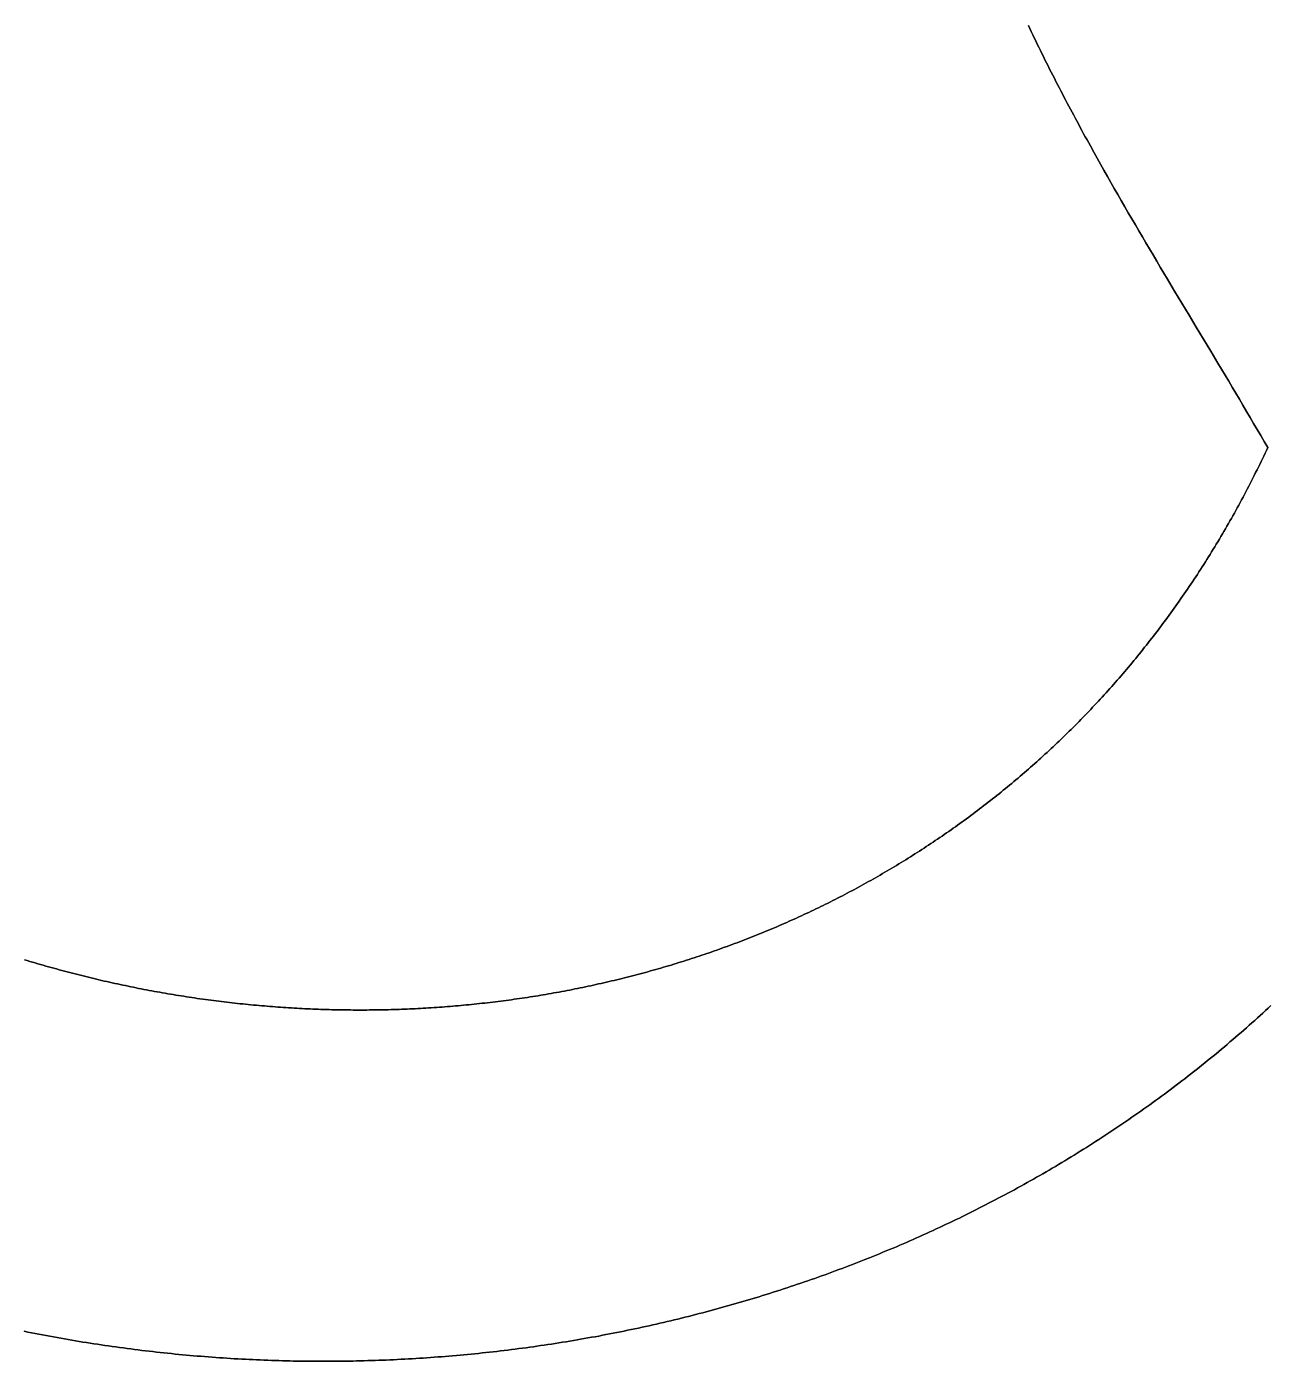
# Model space of a CAD drawing. Header units: millimetres. Extents: x 539514 to 908003, y -69769 to 203909.
# Drawn here: x 734913 to 756701, y 13301 to 36673 of the extents above; entities that cross this region are included whole.
import ezdxf

# ---------------------------------------------------------------- set-up
doc = ezdxf.new("R2010")
doc.units = ezdxf.units.MM
doc.layers.add('CLOSED_AREAS', color=7, linetype='Continuous')

msp = doc.modelspace()

# ---------------------------------------------------------------- linework, layer by layer
at = {"layer": 'CLOSED_AREAS'}
for points in [[(734875.147, 20333.202), (734921.551, 20319.104), (734967.987, 20305.118), (735014.455, 20291.241), (735060.954, 20277.476), (735107.484, 20263.822), (735154.045, 20250.278), (735200.637, 20236.846), (735247.258, 20223.526), (735293.91, 20210.316), (735340.592, 20197.219), (735387.303, 20184.233), (735434.043, 20171.359), (735480.813, 20158.597), (735527.611, 20145.947), (735574.437, 20133.409), (735621.292, 20120.984), (735668.175, 20108.671), (735715.086, 20096.47), (735762.023, 20084.383), (735808.989, 20072.408), (735855.981, 20060.546), (735902.999, 20048.798), (735949.059, 20037.405), (735995.144, 20026.12), (736041.254, 20014.944), (736087.388, 20003.877), (736133.547, 19992.919), (736179.729, 19982.069), (736225.935, 19971.328), (736272.165, 19960.696), (736318.417, 19950.173), (736364.692, 19939.759), (736410.99, 19929.454), (736457.311, 19919.257), (736503.653, 19909.17), (736550.017, 19899.192), (736596.402, 19889.323), (736642.809, 19879.563), (736689.236, 19869.912), (736735.685, 19860.37), (736782.153, 19850.938), (736828.642, 19841.615), (736875.15, 19832.401), (736921.678, 19823.297), (736968.225, 19814.302), (737014.792, 19805.416), (737061.377, 19796.64), (737107.98, 19787.974), (737154.601, 19779.417), (737201.241, 19770.97), (737247.898, 19762.633), (737294.572, 19754.405), (737341.264, 19746.287), (737387.972, 19738.278), (737434.697, 19730.38), (737481.438, 19722.591), (737528.195, 19714.912), (737574.968, 19707.344), (737621.756, 19699.885), (737668.559, 19692.536), (737715.377, 19685.297), (737762.21, 19678.168), (737809.057, 19671.15), (737855.918, 19664.241), (737902.793, 19657.443), (737949.682, 19650.755), (737996.583, 19644.178), (738043.498, 19637.711), (738090.425, 19631.354), (738137.365, 19625.107), (738184.317, 19618.971), (738231.28, 19612.946), (738278.256, 19607.031), (738325.242, 19601.226), (738372.24, 19595.532), (738419.248, 19589.949), (738466.267, 19584.477), (738513.296, 19579.115), (738560.335, 19573.864), (738607.384, 19568.724), (738654.442, 19563.694), (738701.509, 19558.776), (738748.585, 19553.968), (738795.669, 19549.272), (738842.762, 19544.686), (738889.863, 19540.212), (738936.972, 19535.848), (738984.088, 19531.596), (739031.211, 19527.455), (739078.341, 19523.425), (739125.478, 19519.506), (739172.621, 19515.699), (739219.77, 19512.003), (739266.925, 19508.418), (739314.086, 19504.945), (739361.252, 19501.583), (739408.423, 19498.332), (739455.598, 19495.193), (739502.778, 19492.166), (739549.962, 19489.25), (739597.15, 19486.446), (739644.342, 19483.754), (739691.537, 19481.173), (739738.735, 19478.704), (739785.936, 19476.347), (739833.14, 19474.102), (739880.345, 19471.968), (739927.553, 19469.947), (739974.762, 19468.037), (740021.973, 19466.24), (740069.185, 19464.554), (740116.398, 19462.981), (740163.611, 19461.52), (740210.825, 19460.171), (740258.039, 19458.934), (740305.253, 19457.809), (740352.466, 19456.796), (740399.678, 19455.896), (740446.889, 19455.109), (740494.099, 19454.433), (740541.308, 19453.87), (740588.514, 19453.42), (740635.719, 19453.082), (740682.921, 19452.856), (740730.12, 19452.744), (740777.316, 19452.743), (740824.509, 19452.856), (740871.699, 19453.081), (740918.884, 19453.419), (740966.066, 19453.87), (741013.243, 19454.433), (741060.416, 19455.11), (741107.584, 19455.899), (741154.747, 19456.801), (741201.904, 19457.817), (741249.056, 19458.945), (741296.201, 19460.186), (741343.34, 19461.541), (741390.473, 19463.008), (741437.599, 19464.589), (741484.718, 19466.283), (741531.829, 19468.091), (741578.933, 19470.011), (741626.029, 19472.045), (741673.117, 19474.192), (741720.196, 19476.453), (741767.267, 19478.827), (741814.329, 19481.315), (741861.381, 19483.916), (741908.424, 19486.631), (741955.457, 19489.46), (742002.48, 19492.402), (742049.492, 19495.458), (742096.494, 19498.627), (742143.485, 19501.911), (742190.464, 19505.308), (742237.433, 19508.819), (742284.389, 19512.444), (742331.334, 19516.183), (742378.266, 19520.035), (742425.185, 19524.002), (742472.092, 19528.083), (742518.986, 19532.278), (742565.866, 19536.587), (742612.732, 19541.011), (742659.585, 19545.548), (742706.423, 19550.2), (742753.247, 19554.966), (742800.056, 19559.847), (742846.851, 19564.841), (742893.629, 19569.951), (742940.392, 19575.174), (742987.14, 19580.512), (743033.871, 19585.965), (743080.586, 19591.532), (743127.284, 19597.214), (743173.965, 19603.011), (743220.629, 19608.922), (743267.275, 19614.948), (743313.904, 19621.089), (743360.514, 19627.344), (743407.106, 19633.715), (743453.68, 19640.2), (743500.235, 19646.8), (743546.77, 19653.515), (743593.286, 19660.346), (743639.783, 19667.291), (743686.259, 19674.351), (743732.715, 19681.527), (743779.151, 19688.817), (743825.565, 19696.223), (743871.959, 19703.744), (743918.332, 19711.381), (743964.682, 19719.132), (744011.011, 19726.999), (744057.318, 19734.982), (744103.602, 19743.08), (744149.863, 19751.293), (744196.102, 19759.622), (744242.317, 19768.067), (744288.509, 19776.627), (744334.677, 19785.302), (744380.82, 19794.094), (744426.94, 19803.001), (744473.034, 19812.024), (744519.104, 19821.162), (744565.149, 19830.417), (744611.168, 19839.787), (744657.161, 19849.274), (744703.128, 19858.876), (744749.069, 19868.594), (744794.984, 19878.429), (744840.872, 19888.379), (744886.732, 19898.446), (744932.565, 19908.628), (744978.371, 19918.927), (745024.148, 19929.342), (745069.897, 19939.874), (745115.618, 19950.522), (745161.31, 19961.286), (745206.973, 19972.166), (745252.607, 19983.163), (745298.211, 19994.276), (745343.785, 20005.506), (745389.329, 20016.853), (745434.843, 20028.316), (745480.326, 20039.896), (745525.778, 20051.592), (745571.199, 20063.405), (745616.588, 20075.335), (745661.946, 20087.381), (745707.271, 20099.545), (745752.564, 20111.825), (745797.825, 20124.222), (745843.052, 20136.737), (745888.247, 20149.368), (745933.408, 20162.116), (745978.535, 20174.981), (746023.628, 20187.964), (746068.688, 20201.063), (746113.712, 20214.28), (746158.702, 20227.614), (746203.657, 20241.065), (746248.576, 20254.634), (746293.46, 20268.319), (746338.307, 20282.123), (746383.119, 20296.043), (746427.894, 20310.082), (746472.633, 20324.237), (746517.334, 20338.51), (746561.998, 20352.901), (746606.625, 20367.41), (746651.214, 20382.036), (746695.764, 20396.779), (746740.277, 20411.641), (746784.75, 20426.62), (746829.185, 20441.717), (746873.581, 20456.932), (746917.937, 20472.265), (746962.253, 20487.716), (747006.53, 20503.285), (747050.766, 20518.972), (747094.961, 20534.777), (747139.116, 20550.7), (747183.229, 20566.741), (747227.301, 20582.9), (747271.332, 20599.178), (747315.32, 20615.573), (747359.267, 20632.088), (747403.17, 20648.72), (747447.032, 20665.471), (747490.85, 20682.34), (747534.624, 20699.328), (747578.355, 20716.434), (747622.043, 20733.659), (747665.686, 20751.002), (747709.284, 20768.464), (747752.839, 20786.044), (747796.348, 20803.744), (747839.811, 20821.562), (747883.23, 20839.498), (747926.602, 20857.554), (747969.929, 20875.728), (748013.209, 20894.022), (748056.443, 20912.434), (748099.629, 20930.965), (748142.769, 20949.615), (748185.861, 20968.385), (748228.905, 20987.273), (748271.902, 21006.281), (748314.85, 21025.407), (748357.749, 21044.653), (748400.6, 21064.018), (748443.402, 21083.503), (748486.154, 21103.107), (748528.857, 21122.83), (748571.51, 21142.672), (748614.113, 21162.634), (748656.665, 21182.716), (748699.167, 21202.917), (748741.617, 21223.237), (748784.016, 21243.677), (748826.364, 21264.237), (748868.66, 21284.917), (748910.904, 21305.716), (748953.095, 21326.635), (748995.234, 21347.674), (749037.32, 21368.832), (749079.353, 21390.111), (749121.332, 21411.509), (749163.257, 21433.028), (749205.129, 21454.666), (749246.946, 21476.425), (749288.709, 21498.303), (749330.416, 21520.302), (749372.069, 21542.421), (749413.666, 21564.66), (749455.208, 21587.019), (749496.693, 21609.499), (749538.123, 21632.098), (749579.496, 21654.819), (749620.812, 21677.659), (749662.071, 21700.62), (749703.273, 21723.702), (749744.417, 21746.904), (749785.504, 21770.227), (749826.532, 21793.67), (749867.502, 21817.234), (749908.413, 21840.918), (749949.265, 21864.723), (749990.058, 21888.649), (750030.792, 21912.696), (750071.466, 21936.864), (750112.079, 21961.152), (750152.633, 21985.562), (750193.125, 22010.092), (750233.557, 22034.743), (750273.928, 22059.516), (750314.237, 22084.409), (750354.485, 22109.424), (750394.67, 22134.56), (750434.794, 22159.817), (750474.854, 22185.195), (750514.852, 22210.694), (750554.787, 22236.315), (750594.659, 22262.057), (750634.467, 22287.92), (750674.211, 22313.905), (750713.891, 22340.012), (750753.506, 22366.24), (750793.057, 22392.589), (750832.543, 22419.06), (750871.963, 22445.653), (750911.318, 22472.367), (750950.607, 22499.203), (750989.83, 22526.161), (751028.987, 22553.24), (751068.077, 22580.442), (751107.1, 22607.765), (751146.056, 22635.21), (751184.945, 22662.777), (751223.765, 22690.466), (751262.518, 22718.277), (751301.202, 22746.21), (751339.818, 22774.266), (751378.365, 22802.443), (751416.843, 22830.743), (751455.252, 22859.165), (751493.59, 22887.709), (751531.859, 22916.375), (751570.058, 22945.164), (751608.186, 22974.075), (751646.244, 23003.108), (751684.23, 23032.264), (751722.145, 23061.543), (751759.989, 23090.944), (751797.76, 23120.467), (751835.46, 23150.114), (751873.087, 23179.882), (751910.642, 23209.774), (751948.123, 23239.788), (751985.531, 23269.925), (752022.866, 23300.185), (752060.127, 23330.568), (752097.314, 23361.074), (752134.427, 23391.702), (752171.465, 23422.454), (752208.428, 23453.328), (752245.316, 23484.326), (752282.128, 23515.447), (752318.865, 23546.691), (752355.526, 23578.058), (752392.111, 23609.548), (752428.619, 23641.161), (752465.05, 23672.898), (752501.405, 23704.758), (752537.682, 23736.742), (752573.881, 23768.849), (752610.002, 23801.079), (752646.045, 23833.433), (752682.01, 23865.91), (752717.896, 23898.511), (752753.703, 23931.236), (752789.431, 23964.084), (752825.079, 23997.056), (752860.648, 24030.151), (752896.136, 24063.371), (752931.544, 24096.714), (752966.872, 24130.181), (753002.118, 24163.772), (753037.283, 24197.487), (753072.367, 24231.326), (753107.369, 24265.288), (753142.289, 24299.375), (753177.127, 24333.586), (753211.882, 24367.921), (753246.554, 24402.381), (753281.144, 24436.964), (753315.65, 24471.672), (753350.072, 24506.504), (753384.41, 24541.46), (753418.664, 24576.541), (753452.834, 24611.746), (753486.919, 24647.075), (753520.918, 24682.529), (753554.833, 24718.108), (753588.662, 24753.811), (753622.405, 24789.638), (753656.062, 24825.591), (753689.632, 24861.668), (753723.116, 24897.869), (753756.513, 24934.196), (753789.823, 24970.647), (753823.045, 25007.223), (753856.179, 25043.924), (753889.226, 25080.75), (753922.184, 25117.701), (753955.053, 25154.777), (753987.834, 25191.977), (754020.525, 25229.303), (754053.127, 25266.754), (754085.639, 25304.331), (754118.062, 25342.032), (754150.394, 25379.859), (754182.635, 25417.811), (754214.786, 25455.888), (754246.846, 25494.09), (754278.814, 25532.418), (754310.691, 25570.872), (754342.475, 25609.451), (754374.168, 25648.155), (754405.768, 25686.985), (754437.276, 25725.941), (754468.69, 25765.022), (754500.012, 25804.229), (754531.239, 25843.561), (754562.373, 25883.019), (754593.413, 25922.603), (754624.358, 25962.313), (754655.209, 26002.149), (754685.965, 26042.111), (754716.626, 26082.198), (754747.191, 26122.412), (754777.661, 26162.752), (754808.034, 26203.217), (754838.311, 26243.809), (754868.492, 26284.527), (754898.576, 26325.371), (754928.563, 26366.342), (754958.452, 26407.438), (754988.244, 26448.661), (755017.937, 26490.011), (755047.533, 26531.486), (755077.03, 26573.088), (755106.428, 26614.817), (755135.728, 26656.672), (755164.928, 26698.654), (755194.028, 26740.762), (755223.028, 26782.997), (755251.929, 26825.358), (755280.729, 26867.846), (755309.428, 26910.461), (755338.027, 26953.203), (755366.524, 26996.071), (755394.92, 27039.067), (755423.213, 27082.189), (755451.405, 27125.438), (755479.495, 27168.814), (755507.482, 27212.317), (755535.366, 27255.948), (755563.147, 27299.705), (755590.824, 27343.589), (755618.398, 27387.601), (755645.868, 27431.74), (755673.234, 27476.006), (755700.495, 27520.4), (755727.651, 27564.92), (755754.702, 27609.568), (755781.648, 27654.344), (755808.488, 27699.247), (755835.223, 27744.277), (755861.851, 27789.435), (755888.373, 27834.721), (755914.788, 27880.134), (755941.096, 27925.675), (755967.297, 27971.344), (755993.39, 28017.14), (756019.375, 28063.064), (756045.253, 28109.116), (756071.022, 28155.296), (756096.682, 28201.603), (756122.234, 28248.039), (756147.676, 28294.602), (756173.009, 28341.294), (756198.232, 28388.113), (756223.345, 28435.061), (756248.348, 28482.137), (756273.24, 28529.341), (756298.021, 28576.673), (756322.692, 28624.133), (756347.251, 28671.722), (756371.698, 28719.439), (756396.033, 28767.284), (756420.256, 28815.258), (756444.367, 28863.36), (756468.365, 28911.591), (756492.25, 28959.95), (756516.021, 29008.438), (756539.679, 29057.054), (756563.224, 29105.799), (756586.654, 29154.673), (756609.969, 29203.675), (756633.17, 29252.807), (756656.256, 29302.067), (756594.813, 29408.008), (756533.191, 29513.876), (756471.399, 29619.673), (756409.448, 29725.404), (756347.346, 29831.073), (756285.103, 29936.683), (756222.728, 30042.239), (756160.23, 30147.744), (756097.619, 30253.202), (756034.904, 30358.617), (755972.095, 30463.993), (755909.2, 30569.333), (755783.194, 30779.924), (755656.959, 30990.42), (755530.572, 31200.854), (755404.106, 31411.254), (755277.636, 31621.653), (755151.239, 31832.082), (755024.987, 32042.572), (754898.957, 32253.153), (754836.049, 32358.488), (754773.224, 32463.857), (754710.492, 32569.265), (754647.861, 32674.715), (754585.343, 32780.211), (754522.945, 32885.757), (754460.678, 32991.357), (754398.55, 33097.015), (754336.571, 33202.735), (754274.75, 33308.521), (754213.098, 33414.375), (754151.622, 33520.304), (754090.332, 33626.309), (754029.239, 33732.395), (753968.35, 33838.567), (753907.676, 33944.827), (753847.226, 34051.18), (753787.01, 34157.63), (753727.035, 34264.18), (753667.313, 34370.835), (753607.852, 34477.597), (753548.662, 34584.472), (753519.171, 34637.953), (753489.752, 34691.463), (753460.405, 34745.003), (753431.131, 34798.574), (753401.932, 34852.175), (753372.809, 34905.808), (753343.763, 34959.473), (753314.795, 35013.171), (753285.907, 35066.901), (753257.099, 35120.664), (753228.373, 35174.462), (753199.73, 35228.293), (753171.171, 35282.16), (753142.697, 35336.062), (753114.309, 35389.999), (753086.009, 35443.973), (753057.798, 35497.984), (753029.676, 35552.032), (753001.646, 35606.117), (752973.708, 35660.241), (752945.863, 35714.404), (752918.113, 35768.605), (752890.459, 35822.847), (752862.902, 35877.128), (752835.442, 35931.45), (752808.083, 35985.814), (752780.823, 36040.218), (752753.665, 36094.665), (752726.61, 36149.155), (752699.659, 36203.687), (752672.813, 36258.264), (752646.073, 36312.884), (752619.441, 36367.548), (752592.917, 36422.258), (752566.503, 36477.013), (752540.2, 36531.814), (752514.01, 36586.662), (752487.932, 36641.557), (752461.969, 36696.498)], [(752461.969, 36696.498), (752487.932, 36641.557), (752514.01, 36586.662), (752540.2, 36531.814), (752566.503, 36477.013), (752592.917, 36422.258), (752619.441, 36367.548), (752646.073, 36312.884), (752672.813, 36258.264), (752699.659, 36203.687), (752726.61, 36149.155), (752753.665, 36094.665), (752780.823, 36040.218), (752808.083, 35985.814), (752835.442, 35931.45), (752862.902, 35877.128), (752890.459, 35822.847), (752918.113, 35768.605), (752945.863, 35714.404), (752973.708, 35660.241), (753001.646, 35606.117), (753029.676, 35552.032), (753057.798, 35497.984), (753086.009, 35443.973), (753114.309, 35389.999), (753142.697, 35336.062), (753171.171, 35282.16), (753199.73, 35228.293), (753228.373, 35174.462), (753257.099, 35120.664), (753285.907, 35066.901), (753314.795, 35013.171), (753343.763, 34959.473), (753372.809, 34905.808), (753401.932, 34852.175), (753431.131, 34798.574), (753460.405, 34745.003), (753489.752, 34691.463), (753519.171, 34637.953), (753548.662, 34584.472), (753607.852, 34477.597), (753667.313, 34370.835), (753727.035, 34264.18), (753787.01, 34157.63), (753847.226, 34051.18), (753907.676, 33944.827), (753968.35, 33838.567), (754029.239, 33732.395), (754090.332, 33626.309), (754151.622, 33520.304), (754213.098, 33414.375), (754274.75, 33308.521), (754336.571, 33202.735), (754398.55, 33097.015), (754460.678, 32991.357), (754522.945, 32885.757), (754585.343, 32780.211), (754647.861, 32674.715), (754710.492, 32569.265), (754773.224, 32463.857), (754836.049, 32358.488), (754898.957, 32253.153), (755024.987, 32042.572), (755151.239, 31832.082), (755277.636, 31621.653), (755404.106, 31411.254), (755530.572, 31200.854), (755656.959, 30990.42), (755783.194, 30779.924), (755909.2, 30569.333), (755972.095, 30463.993), (756034.904, 30358.617), (756097.619, 30253.202), (756160.23, 30147.744), (756222.728, 30042.239), (756285.103, 29936.683), (756347.346, 29831.073), (756409.448, 29725.404), (756471.399, 29619.673), (756533.191, 29513.876), (756594.813, 29408.008), (756656.256, 29302.067), (756633.17, 29252.807), (756609.969, 29203.675), (756586.654, 29154.673), (756563.224, 29105.799), (756539.679, 29057.054), (756516.021, 29008.438), (756492.25, 28959.95), (756468.365, 28911.591), (756444.367, 28863.36), (756420.256, 28815.258), (756396.033, 28767.284), (756371.698, 28719.439), (756347.251, 28671.722), (756322.692, 28624.133), (756298.021, 28576.673), (756273.24, 28529.341), (756248.348, 28482.137), (756223.345, 28435.061), (756198.232, 28388.113), (756173.009, 28341.294), (756147.676, 28294.602), (756122.234, 28248.039), (756096.682, 28201.603), (756071.022, 28155.296), (756045.253, 28109.116), (756019.375, 28063.064), (755993.39, 28017.14), (755967.297, 27971.344), (755941.096, 27925.675), (755914.788, 27880.134), (755888.373, 27834.721), (755861.851, 27789.435), (755835.223, 27744.277), (755808.488, 27699.247), (755781.648, 27654.344), (755754.702, 27609.568), (755727.651, 27564.92), (755700.495, 27520.4), (755673.234, 27476.006), (755645.868, 27431.74), (755618.398, 27387.601), (755590.824, 27343.589), (755563.147, 27299.705), (755535.366, 27255.948), (755507.482, 27212.317), (755479.495, 27168.814), (755451.405, 27125.438), (755423.213, 27082.189), (755394.92, 27039.067), (755366.524, 26996.071), (755338.027, 26953.203), (755309.428, 26910.461), (755280.729, 26867.846), (755251.929, 26825.358), (755223.028, 26782.997), (755194.028, 26740.762), (755164.928, 26698.654), (755135.728, 26656.672), (755106.428, 26614.817), (755077.03, 26573.088), (755047.533, 26531.486), (755017.937, 26490.011), (754988.244, 26448.661), (754958.452, 26407.438), (754928.563, 26366.342), (754898.576, 26325.371), (754868.492, 26284.527), (754838.311, 26243.809), (754808.034, 26203.217), (754777.661, 26162.752), (754747.191, 26122.412), (754716.626, 26082.198), (754685.965, 26042.111), (754655.209, 26002.149), (754624.358, 25962.313), (754593.413, 25922.603), (754562.373, 25883.019), (754531.239, 25843.561), (754500.012, 25804.229), (754468.69, 25765.022), (754437.276, 25725.941), (754405.768, 25686.985), (754374.168, 25648.155), (754342.475, 25609.451), (754310.691, 25570.872), (754278.814, 25532.418), (754246.846, 25494.09), (754214.786, 25455.888), (754182.635, 25417.811), (754150.394, 25379.859), (754118.062, 25342.032), (754085.639, 25304.331), (754053.127, 25266.754), (754020.525, 25229.303), (753987.834, 25191.977), (753955.053, 25154.777), (753922.184, 25117.701), (753889.226, 25080.75), (753856.179, 25043.924), (753823.045, 25007.223), (753789.823, 24970.647), (753756.513, 24934.196), (753723.116, 24897.869), (753689.632, 24861.668), (753656.062, 24825.591), (753622.405, 24789.638), (753588.662, 24753.811), (753554.833, 24718.108), (753520.918, 24682.529), (753486.919, 24647.075), (753452.834, 24611.746), (753418.664, 24576.541), (753384.41, 24541.46), (753350.072, 24506.504), (753315.65, 24471.672), (753281.144, 24436.964), (753246.554, 24402.381), (753211.882, 24367.921), (753177.127, 24333.586), (753142.289, 24299.375), (753107.369, 24265.288), (753072.367, 24231.326), (753037.283, 24197.487), (753002.118, 24163.772), (752966.872, 24130.181), (752931.544, 24096.714), (752896.136, 24063.371), (752860.648, 24030.151), (752825.079, 23997.056), (752789.431, 23964.084), (752753.703, 23931.236), (752717.896, 23898.511), (752682.01, 23865.91), (752646.045, 23833.433), (752610.002, 23801.079), (752573.881, 23768.849), (752537.682, 23736.742), (752501.405, 23704.758), (752465.05, 23672.898), (752428.619, 23641.161), (752392.111, 23609.548), (752355.526, 23578.058), (752318.865, 23546.691), (752282.128, 23515.447), (752245.316, 23484.326), (752208.428, 23453.328), (752171.465, 23422.454), (752134.427, 23391.702), (752097.314, 23361.074), (752060.127, 23330.568), (752022.866, 23300.185), (751985.531, 23269.925), (751948.123, 23239.788), (751910.642, 23209.774), (751873.087, 23179.882), (751835.46, 23150.114), (751797.76, 23120.467), (751759.989, 23090.944), (751722.145, 23061.543), (751684.23, 23032.264), (751646.244, 23003.108), (751608.186, 22974.075), (751570.058, 22945.164), (751531.859, 22916.375), (751493.59, 22887.709), (751455.252, 22859.165), (751416.843, 22830.743), (751378.365, 22802.443), (751339.818, 22774.266), (751301.202, 22746.21), (751262.518, 22718.277), (751223.765, 22690.466), (751184.945, 22662.777), (751146.056, 22635.21), (751107.1, 22607.765), (751068.077, 22580.442), (751028.987, 22553.24), (750989.83, 22526.161), (750950.607, 22499.203), (750911.318, 22472.367), (750871.963, 22445.653), (750832.543, 22419.06), (750793.057, 22392.589), (750753.506, 22366.24), (750713.891, 22340.012), (750674.211, 22313.905), (750634.467, 22287.92), (750594.659, 22262.057), (750554.787, 22236.315), (750514.852, 22210.694), (750474.854, 22185.195), (750434.794, 22159.817), (750394.67, 22134.56), (750354.485, 22109.424), (750314.237, 22084.409), (750273.928, 22059.516), (750233.557, 22034.743), (750193.125, 22010.092), (750152.633, 21985.562), (750112.079, 21961.152), (750071.466, 21936.864), (750030.792, 21912.696), (749990.058, 21888.649), (749949.265, 21864.723), (749908.413, 21840.918), (749867.502, 21817.234), (749826.532, 21793.67), (749785.504, 21770.227), (749744.417, 21746.904), (749703.273, 21723.702), (749662.071, 21700.62), (749620.812, 21677.659), (749579.496, 21654.819), (749538.123, 21632.098), (749496.693, 21609.499), (749455.208, 21587.019), (749413.666, 21564.66), (749372.069, 21542.421), (749330.416, 21520.302), (749288.709, 21498.303), (749246.946, 21476.425), (749205.129, 21454.666), (749163.257, 21433.028), (749121.332, 21411.509), (749079.353, 21390.111), (749037.32, 21368.832), (748995.234, 21347.674), (748953.095, 21326.635), (748910.904, 21305.716), (748868.66, 21284.917), (748826.364, 21264.237), (748784.016, 21243.677), (748741.617, 21223.237), (748699.167, 21202.917), (748656.665, 21182.716), (748614.113, 21162.634), (748571.51, 21142.672), (748528.857, 21122.83), (748486.154, 21103.107), (748443.402, 21083.503), (748400.6, 21064.018), (748357.749, 21044.653), (748314.85, 21025.407), (748271.902, 21006.281), (748228.905, 20987.273), (748185.861, 20968.385), (748142.769, 20949.615), (748099.629, 20930.965), (748056.443, 20912.434), (748013.209, 20894.022), (747969.929, 20875.728), (747926.602, 20857.554), (747883.23, 20839.498), (747839.811, 20821.562), (747796.348, 20803.744), (747752.839, 20786.044), (747709.284, 20768.464), (747665.686, 20751.002), (747622.043, 20733.659), (747578.355, 20716.434), (747534.624, 20699.328), (747490.85, 20682.34), (747447.032, 20665.471), (747403.17, 20648.72), (747359.267, 20632.088), (747315.32, 20615.573), (747271.332, 20599.178), (747227.301, 20582.9), (747183.229, 20566.741), (747139.116, 20550.7), (747094.961, 20534.777), (747050.766, 20518.972), (747006.53, 20503.285), (746962.253, 20487.716), (746917.937, 20472.265), (746873.581, 20456.932), (746829.185, 20441.717), (746784.75, 20426.62), (746740.277, 20411.641), (746695.764, 20396.779), (746651.214, 20382.036), (746606.625, 20367.41), (746561.998, 20352.901), (746517.334, 20338.51), (746472.633, 20324.237), (746427.894, 20310.082), (746383.119, 20296.043), (746338.307, 20282.123), (746293.46, 20268.319), (746248.576, 20254.634), (746203.657, 20241.065), (746158.702, 20227.614), (746113.712, 20214.28), (746068.688, 20201.063), (746023.628, 20187.964), (745978.535, 20174.981), (745933.408, 20162.116), (745888.247, 20149.368), (745843.052, 20136.737), (745797.825, 20124.222), (745752.564, 20111.825), (745707.271, 20099.545), (745661.946, 20087.381), (745616.588, 20075.335), (745571.199, 20063.405), (745525.778, 20051.592), (745480.326, 20039.896), (745434.843, 20028.316), (745389.329, 20016.853), (745343.785, 20005.506), (745298.211, 19994.276), (745252.607, 19983.163), (745206.973, 19972.166), (745161.31, 19961.286), (745115.618, 19950.522), (745069.897, 19939.874), (745024.148, 19929.342), (744978.371, 19918.927), (744932.565, 19908.628), (744886.732, 19898.446), (744840.872, 19888.379), (744794.984, 19878.429), (744749.069, 19868.594), (744703.128, 19858.876), (744657.161, 19849.274), (744611.168, 19839.787), (744565.149, 19830.417), (744519.104, 19821.162), (744473.034, 19812.024), (744426.94, 19803.001), (744380.82, 19794.094), (744334.677, 19785.302), (744288.509, 19776.627), (744242.317, 19768.067), (744196.102, 19759.622), (744149.863, 19751.293), (744103.602, 19743.08), (744057.318, 19734.982), (744011.011, 19726.999), (743964.682, 19719.132), (743918.332, 19711.381), (743871.959, 19703.744), (743825.565, 19696.223), (743779.151, 19688.817), (743732.715, 19681.527), (743686.259, 19674.351), (743639.783, 19667.291), (743593.286, 19660.346), (743546.77, 19653.515), (743500.235, 19646.8), (743453.68, 19640.2), (743407.106, 19633.715), (743360.514, 19627.344), (743313.904, 19621.089), (743267.275, 19614.948), (743220.629, 19608.922), (743173.965, 19603.011), (743127.284, 19597.214), (743080.586, 19591.532), (743033.871, 19585.965), (742987.14, 19580.512), (742940.392, 19575.174), (742893.629, 19569.951), (742846.851, 19564.841), (742800.056, 19559.847), (742753.247, 19554.966), (742706.423, 19550.2), (742659.585, 19545.548), (742612.732, 19541.011), (742565.866, 19536.587), (742518.986, 19532.278), (742472.092, 19528.083), (742425.185, 19524.002), (742378.266, 19520.035), (742331.334, 19516.183), (742284.389, 19512.444), (742237.433, 19508.819), (742190.464, 19505.308), (742143.485, 19501.911), (742096.494, 19498.627), (742049.492, 19495.458), (742002.48, 19492.402), (741955.457, 19489.46), (741908.424, 19486.631), (741861.381, 19483.916), (741814.329, 19481.315), (741767.267, 19478.827), (741720.196, 19476.453), (741673.117, 19474.192), (741626.029, 19472.045), (741578.933, 19470.011), (741531.829, 19468.091), (741484.718, 19466.283), (741437.599, 19464.589), (741390.473, 19463.008), (741343.34, 19461.541), (741296.201, 19460.186), (741249.056, 19458.945), (741201.904, 19457.817), (741154.747, 19456.801), (741107.584, 19455.899), (741060.416, 19455.11), (741013.243, 19454.433), (740966.066, 19453.87), (740918.884, 19453.419), (740871.699, 19453.081), (740824.509, 19452.856), (740777.316, 19452.743), (740730.12, 19452.744), (740682.921, 19452.856), (740635.719, 19453.082), (740588.514, 19453.42), (740541.308, 19453.87), (740494.099, 19454.433), (740446.889, 19455.109), (740399.678, 19455.896), (740352.466, 19456.796), (740305.253, 19457.809), (740258.039, 19458.934), (740210.825, 19460.171), (740163.611, 19461.52), (740116.398, 19462.981), (740069.185, 19464.554), (740021.973, 19466.24), (739974.762, 19468.037), (739927.553, 19469.947), (739880.345, 19471.968), (739833.14, 19474.102), (739785.936, 19476.347), (739738.735, 19478.704), (739691.537, 19481.173), (739644.342, 19483.754), (739597.15, 19486.446), (739549.962, 19489.25), (739502.778, 19492.166), (739455.598, 19495.193), (739408.423, 19498.332), (739361.252, 19501.583), (739314.086, 19504.945), (739266.925, 19508.418), (739219.77, 19512.003), (739172.621, 19515.699), (739125.478, 19519.506), (739078.341, 19523.425), (739031.211, 19527.455), (738984.088, 19531.596), (738936.972, 19535.848), (738889.863, 19540.212), (738842.762, 19544.686), (738795.669, 19549.272), (738748.585, 19553.968), (738701.509, 19558.776), (738654.442, 19563.694), (738607.384, 19568.724), (738560.335, 19573.864), (738513.296, 19579.115), (738466.267, 19584.477), (738419.248, 19589.949), (738372.24, 19595.532), (738325.242, 19601.226), (738278.256, 19607.031), (738231.28, 19612.946), (738184.317, 19618.971), (738137.365, 19625.107), (738090.425, 19631.354), (738043.498, 19637.711), (737996.583, 19644.178), (737949.682, 19650.755), (737902.793, 19657.443), (737855.918, 19664.241), (737809.057, 19671.15), (737762.21, 19678.168), (737715.377, 19685.297), (737668.559, 19692.536), (737621.756, 19699.885), (737574.968, 19707.344), (737528.195, 19714.912), (737481.438, 19722.591), (737434.697, 19730.38), (737387.972, 19738.278), (737341.264, 19746.287), (737294.572, 19754.405), (737247.898, 19762.633), (737201.241, 19770.97), (737154.601, 19779.417), (737107.98, 19787.974), (737061.377, 19796.64), (737014.792, 19805.416), (736968.225, 19814.302), (736921.678, 19823.297), (736875.15, 19832.401), (736828.642, 19841.615), (736782.153, 19850.938), (736735.685, 19860.37), (736689.236, 19869.912), (736642.809, 19879.563), (736596.402, 19889.323), (736550.017, 19899.192), (736503.653, 19909.17), (736457.311, 19919.257), (736410.99, 19929.454), (736364.692, 19939.759), (736318.417, 19950.173), (736272.165, 19960.696), (736225.935, 19971.328), (736179.729, 19982.069), (736133.547, 19992.919), (736087.388, 20003.877), (736041.254, 20014.944), (735995.144, 20026.12), (735949.059, 20037.405), (735902.999, 20048.798), (735855.981, 20060.546), (735808.989, 20072.408), (735762.023, 20084.383), (735715.086, 20096.47), (735668.175, 20108.671), (735621.292, 20120.984), (735574.437, 20133.409), (735527.611, 20145.947), (735480.813, 20158.597), (735434.043, 20171.359), (735387.303, 20184.233), (735340.592, 20197.219), (735293.91, 20210.316), (735247.258, 20223.526), (735200.637, 20236.846), (735154.045, 20250.278), (735107.484, 20263.822), (735060.954, 20277.476), (735014.455, 20291.241), (734967.987, 20305.118), (734921.551, 20319.104), (734875.147, 20333.202)], [(734870.02, 13826.076), (734934.018, 13813.173), (734998.044, 13800.431), (735062.099, 13787.85), (735126.18, 13775.431), (735190.288, 13763.173), (735254.423, 13751.076), (735318.584, 13739.141), (735382.771, 13727.367), (735446.982, 13715.754), (735511.219, 13704.302), (735575.48, 13693.012), (735639.765, 13681.882), (735704.074, 13670.914), (735768.405, 13660.106), (735832.76, 13649.46), (735897.137, 13638.975), (735961.535, 13628.65), (736025.956, 13618.487), (736090.397, 13608.484), (736154.859, 13598.642), (736219.341, 13588.961), (736283.843, 13579.441), (736348.364, 13570.081), (736412.905, 13560.882), (736477.464, 13551.844), (736542.041, 13542.967), (736606.636, 13534.25), (736671.248, 13525.694), (736735.877, 13517.298), (736800.523, 13509.063), (736865.185, 13500.988), (736929.862, 13493.073), (736994.555, 13485.319), (737059.263, 13477.726), (737123.985, 13470.293), (737188.721, 13463.02), (737253.47, 13455.907), (737318.233, 13448.955), (737383.009, 13442.162), (737447.797, 13435.53), (737512.596, 13429.058), (737577.408, 13422.747), (737642.23, 13416.595), (737707.063, 13410.603), (737771.907, 13404.772), (737836.76, 13399.1), (737901.623, 13393.588), (737966.494, 13388.236), (738031.375, 13383.044), (738096.263, 13378.012), (738161.16, 13373.14), (738226.063, 13368.427), (738290.974, 13363.875), (738355.891, 13359.482), (738420.814, 13355.248), (738485.743, 13351.174), (738550.677, 13347.26), (738615.617, 13343.506), (738680.56, 13339.911), (738745.508, 13336.475), (738810.459, 13333.199), (738875.413, 13330.083), (738940.371, 13327.125), (739005.33, 13324.328), (739070.292, 13321.689), (739135.255, 13319.21), (739200.219, 13316.89), (739265.184, 13314.729), (739330.149, 13312.728), (739395.114, 13310.886), (739460.079, 13309.203), (739525.042, 13307.679), (739590.004, 13306.314), (739654.965, 13305.108), (739719.923, 13304.061), (739784.879, 13303.173), (739849.831, 13302.444), (739914.78, 13301.874), (739979.725, 13301.463), (740044.666, 13301.211), (740109.603, 13301.118), (740174.534, 13301.183), (740239.46, 13301.407), (740304.379, 13301.79), (740369.293, 13302.331), (740434.199, 13303.031), (740499.099, 13303.89), (740563.99, 13304.907), (740628.874, 13306.083), (740693.749, 13307.417), (740758.616, 13308.91), (740823.473, 13310.562), (740888.321, 13312.371), (740953.158, 13314.339), (741017.985, 13316.466), (741082.801, 13318.751), (741147.606, 13321.194), (741212.398, 13323.795), (741277.179, 13326.554), (741341.947, 13329.472), (741406.702, 13332.548), (741471.444, 13335.782), (741536.172, 13339.174), (741600.885, 13342.724), (741665.584, 13346.432), (741730.268, 13350.298), (741794.936, 13354.322), (741859.589, 13358.504), (741924.225, 13362.844), (741988.844, 13367.341), (742053.446, 13371.997), (742118.031, 13376.81), (742182.597, 13381.781), (742247.146, 13386.91), (742311.675, 13392.196), (742376.185, 13397.64), (742440.675, 13403.242), (742505.146, 13409.001), (742569.596, 13414.918), (742634.024, 13420.993), (742698.432, 13427.224), (742762.818, 13433.614), (742827.182, 13440.16), (742891.523, 13446.864), (742955.841, 13453.726), (743020.136, 13460.745), (743084.407, 13467.921), (743148.653, 13475.254), (743212.876, 13482.744), (743277.073, 13490.392), (743341.244, 13498.197), (743405.39, 13506.159), (743469.509, 13514.278), (743533.602, 13522.554), (743597.667, 13530.987), (743661.705, 13539.577), (743725.715, 13548.324), (743789.696, 13557.228), (743853.649, 13566.289), (743917.573, 13575.507), (743981.466, 13584.882), (744045.33, 13594.413), (744109.164, 13604.101), (744172.966, 13613.946), (744236.737, 13623.947), (744300.477, 13634.105), (744364.184, 13644.42), (744427.859, 13654.891), (744491.5, 13665.519), (744555.109, 13676.304), (744618.684, 13687.245), (744682.224, 13698.342), (744745.73, 13709.596), (744809.2, 13721.006), (744872.636, 13732.573), (744936.035, 13744.295), (744999.398, 13756.175), (745062.725, 13768.21), (745126.014, 13780.402), (745189.266, 13792.749), (745252.48, 13805.253), (745315.655, 13817.914), (745378.792, 13830.73), (745441.889, 13843.702), (745504.947, 13856.83), (745567.965, 13870.114), (745630.942, 13883.555), (745693.879, 13897.151), (745756.774, 13910.903), (745819.628, 13924.811), (745882.439, 13938.874), (745945.208, 13953.094), (746007.934, 13967.469), (746070.617, 13982), (746133.256, 13996.687), (746195.85, 14011.529), (746258.4, 14026.527), (746320.905, 14041.681), (746383.365, 14056.99), (746445.779, 14072.454), (746508.146, 14088.074), (746570.467, 14103.85), (746632.741, 14119.781), (746694.967, 14135.867), (746757.145, 14152.109), (746819.275, 14168.506), (746881.356, 14185.059), (746943.388, 14201.766), (747005.371, 14218.629), (747067.303, 14235.647), (747129.185, 14252.82), (747191.016, 14270.149), (747252.796, 14287.632), (747314.525, 14305.271), (747376.201, 14323.064), (747437.824, 14341.013), (747499.395, 14359.116), (747560.912, 14377.374), (747622.376, 14395.788), (747683.786, 14414.356), (747745.141, 14433.079), (747806.44, 14451.957), (747867.685, 14470.989), (747928.874, 14490.176), (747990.006, 14509.518), (748051.082, 14529.015), (748112.101, 14548.666), (748173.062, 14568.472), (748233.965, 14588.433), (748294.81, 14608.547), (748355.596, 14628.817), (748416.323, 14649.241), (748476.991, 14669.819), (748537.599, 14690.552), (748598.146, 14711.439), (748658.632, 14732.48), (748719.057, 14753.676), (748779.421, 14775.026), (748839.722, 14796.53), (748899.961, 14818.188), (748960.137, 14840.001), (749020.25, 14861.968), (749080.299, 14884.089), (749140.284, 14906.363), (749200.204, 14928.792), (749260.059, 14951.375), (749319.849, 14974.112), (749379.573, 14997.003), (749439.231, 15020.047), (749498.822, 15043.246), (749558.347, 15066.598), (749617.804, 15090.104), (749677.192, 15113.764), (749736.513, 15137.578), (749795.765, 15161.545), (749854.948, 15185.666), (749914.061, 15209.941), (749973.104, 15234.369), (750032.077, 15258.951), (750090.979, 15283.686), (750149.81, 15308.575), (750208.569, 15333.618), (750267.256, 15358.813), (750325.871, 15384.162), (750384.413, 15409.665), (750442.882, 15435.321), (750501.277, 15461.13), (750559.597, 15487.092), (750617.844, 15513.208), (750676.015, 15539.477), (750734.111, 15565.899), (750792.131, 15592.474), (750850.075, 15619.202), (750907.942, 15646.083), (750965.733, 15673.118), (751023.446, 15700.305), (751081.081, 15727.645), (751138.637, 15755.139), (751196.115, 15782.785), (751253.514, 15810.584), (751310.834, 15838.536), (751368.073, 15866.64), (751425.232, 15894.898), (751482.311, 15923.308), (751539.308, 15951.871), (751596.224, 15980.586), (751653.057, 16009.454), (751709.808, 16038.475), (751766.477, 16067.648), (751823.062, 16096.974), (751879.563, 16126.453), (751935.98, 16156.084), (751992.313, 16185.867), (752048.561, 16215.802), (752104.723, 16245.891), (752160.8, 16276.131), (752216.791, 16306.524), (752272.695, 16337.069), (752328.512, 16367.766), (752384.241, 16398.615), (752439.883, 16429.617), (752495.436, 16460.77), (752550.901, 16492.076), (752606.277, 16523.534), (752661.563, 16555.144), (752716.759, 16586.906), (752771.865, 16618.82), (752826.881, 16650.886), (752881.805, 16683.103), (752936.637, 16715.473), (752991.378, 16747.994), (753046.026, 16780.668), (753100.581, 16813.493), (753155.043, 16846.469), (753209.412, 16879.598), (753263.686, 16912.878), (753317.866, 16946.31), (753371.951, 16979.893), (753425.94, 17013.628), (753479.834, 17047.515), (753533.632, 17081.553), (753587.333, 17115.742), (753640.937, 17150.083), (753694.444, 17184.575), (753747.853, 17219.219), (753801.164, 17254.014), (753854.376, 17288.96), (753907.489, 17324.058), (753960.502, 17359.307), (754013.416, 17394.707), (754066.229, 17430.258), (754118.942, 17465.96), (754171.553, 17501.814), (754224.063, 17537.818), (754276.471, 17573.974), (754328.777, 17610.281), (754380.98, 17646.738), (754433.079, 17683.347), (754485.075, 17720.106), (754536.967, 17757.017), (754588.755, 17794.078), (754640.437, 17831.29), (754692.015, 17868.652), (754743.486, 17906.166), (754794.852, 17943.83), (754846.11, 17981.645), (754897.262, 18019.61), (754948.307, 18057.726), (754999.244, 18095.993), (755050.072, 18134.41), (755100.792, 18172.978), (755151.403, 18211.696), (755201.905, 18250.565), (755252.296, 18289.584), (755302.577, 18328.753), (755352.748, 18368.073), (755402.808, 18407.543), (755452.756, 18447.164), (755502.592, 18486.934), (755552.315, 18526.855), (755601.926, 18566.926), (755651.424, 18607.147), (755700.808, 18647.519), (755750.078, 18688.04), (755799.234, 18728.711), (755848.274, 18769.533), (755897.2, 18810.504), (755946.01, 18851.625), (755994.703, 18892.897), (756043.28, 18934.318), (756091.741, 18975.889), (756140.084, 19017.61), (756188.309, 19059.48), (756236.416, 19101.5), (756284.404, 19143.67), (756332.273, 19185.99), (756380.023, 19228.459), (756427.653, 19271.078), (756475.163, 19313.847), (756522.552, 19356.765), (756569.82, 19399.833), (756616.967, 19443.05), (756663.992, 19486.416), (756710.894, 19529.932)], [(756710.894, 19529.932), (756663.992, 19486.416), (756616.967, 19443.05), (756569.82, 19399.833), (756522.552, 19356.765), (756475.163, 19313.847), (756427.653, 19271.078), (756380.023, 19228.459), (756332.273, 19185.99), (756284.404, 19143.67), (756236.416, 19101.5), (756188.309, 19059.48), (756140.084, 19017.61), (756091.741, 18975.889), (756043.28, 18934.318), (755994.703, 18892.897), (755946.01, 18851.625), (755897.2, 18810.504), (755848.274, 18769.533), (755799.234, 18728.711), (755750.078, 18688.04), (755700.808, 18647.519), (755651.424, 18607.147), (755601.926, 18566.926), (755552.315, 18526.855), (755502.592, 18486.934), (755452.756, 18447.164), (755402.808, 18407.543), (755352.748, 18368.073), (755302.577, 18328.753), (755252.296, 18289.584), (755201.905, 18250.565), (755151.403, 18211.696), (755100.792, 18172.978), (755050.072, 18134.41), (754999.244, 18095.993), (754948.307, 18057.726), (754897.262, 18019.61), (754846.11, 17981.645), (754794.852, 17943.83), (754743.486, 17906.166), (754692.015, 17868.652), (754640.437, 17831.29), (754588.755, 17794.078), (754536.967, 17757.017), (754485.075, 17720.106), (754433.079, 17683.347), (754380.98, 17646.738), (754328.777, 17610.281), (754276.471, 17573.974), (754224.063, 17537.818), (754171.553, 17501.814), (754118.942, 17465.96), (754066.229, 17430.258), (754013.416, 17394.707), (753960.502, 17359.307), (753907.489, 17324.058), (753854.376, 17288.96), (753801.164, 17254.014), (753747.853, 17219.219), (753694.444, 17184.575), (753640.937, 17150.083), (753587.333, 17115.742), (753533.632, 17081.553), (753479.834, 17047.515), (753425.94, 17013.628), (753371.951, 16979.893), (753317.866, 16946.31), (753263.686, 16912.878), (753209.412, 16879.598), (753155.043, 16846.469), (753100.581, 16813.493), (753046.026, 16780.668), (752991.378, 16747.994), (752936.637, 16715.473), (752881.805, 16683.103), (752826.881, 16650.886), (752771.865, 16618.82), (752716.759, 16586.906), (752661.563, 16555.144), (752606.277, 16523.534), (752550.901, 16492.076), (752495.436, 16460.77), (752439.883, 16429.617), (752384.241, 16398.615), (752328.512, 16367.766), (752272.695, 16337.069), (752216.791, 16306.524), (752160.8, 16276.131), (752104.723, 16245.891), (752048.561, 16215.802), (751992.313, 16185.867), (751935.98, 16156.084), (751879.563, 16126.453), (751823.062, 16096.974), (751766.477, 16067.648), (751709.808, 16038.475), (751653.057, 16009.454), (751596.224, 15980.586), (751539.308, 15951.871), (751482.311, 15923.308), (751425.232, 15894.898), (751368.073, 15866.64), (751310.834, 15838.536), (751253.514, 15810.584), (751196.115, 15782.785), (751138.637, 15755.139), (751081.081, 15727.645), (751023.446, 15700.305), (750965.733, 15673.118), (750907.942, 15646.083), (750850.075, 15619.202), (750792.131, 15592.474), (750734.111, 15565.899), (750676.015, 15539.477), (750617.844, 15513.208), (750559.597, 15487.092), (750501.277, 15461.13), (750442.882, 15435.321), (750384.413, 15409.665), (750325.871, 15384.162), (750267.256, 15358.813), (750208.569, 15333.618), (750149.81, 15308.575), (750090.979, 15283.686), (750032.077, 15258.951), (749973.104, 15234.369), (749914.061, 15209.941), (749854.948, 15185.666), (749795.765, 15161.545), (749736.513, 15137.578), (749677.192, 15113.764), (749617.804, 15090.104), (749558.347, 15066.598), (749498.822, 15043.246), (749439.231, 15020.047), (749379.573, 14997.003), (749319.849, 14974.112), (749260.059, 14951.375), (749200.204, 14928.792), (749140.284, 14906.363), (749080.299, 14884.089), (749020.25, 14861.968), (748960.137, 14840.001), (748899.961, 14818.188), (748839.722, 14796.53), (748779.421, 14775.026), (748719.057, 14753.676), (748658.632, 14732.48), (748598.146, 14711.439), (748537.599, 14690.552), (748476.991, 14669.819), (748416.323, 14649.241), (748355.596, 14628.817), (748294.81, 14608.547), (748233.965, 14588.433), (748173.062, 14568.472), (748112.101, 14548.666), (748051.082, 14529.015), (747990.006, 14509.518), (747928.874, 14490.176), (747867.685, 14470.989), (747806.44, 14451.957), (747745.141, 14433.079), (747683.786, 14414.356), (747622.376, 14395.788), (747560.912, 14377.374), (747499.395, 14359.116), (747437.824, 14341.013), (747376.201, 14323.064), (747314.525, 14305.271), (747252.796, 14287.632), (747191.016, 14270.149), (747129.185, 14252.82), (747067.303, 14235.647), (747005.371, 14218.629), (746943.388, 14201.766), (746881.356, 14185.059), (746819.275, 14168.506), (746757.145, 14152.109), (746694.967, 14135.867), (746632.741, 14119.781), (746570.467, 14103.85), (746508.146, 14088.074), (746445.779, 14072.454), (746383.365, 14056.99), (746320.905, 14041.681), (746258.4, 14026.527), (746195.85, 14011.529), (746133.256, 13996.687), (746070.617, 13982), (746007.934, 13967.469), (745945.208, 13953.094), (745882.439, 13938.874), (745819.628, 13924.811), (745756.774, 13910.903), (745693.879, 13897.151), (745630.942, 13883.555), (745567.965, 13870.114), (745504.947, 13856.83), (745441.889, 13843.702), (745378.792, 13830.73), (745315.655, 13817.914), (745252.48, 13805.253), (745189.266, 13792.749), (745126.014, 13780.402), (745062.725, 13768.21), (744999.398, 13756.175), (744936.035, 13744.295), (744872.636, 13732.573), (744809.2, 13721.006), (744745.73, 13709.596), (744682.224, 13698.342), (744618.684, 13687.245), (744555.109, 13676.304), (744491.5, 13665.519), (744427.859, 13654.891), (744364.184, 13644.42), (744300.477, 13634.105), (744236.737, 13623.947), (744172.966, 13613.946), (744109.164, 13604.101), (744045.33, 13594.413), (743981.466, 13584.882), (743917.573, 13575.507), (743853.649, 13566.289), (743789.696, 13557.228), (743725.715, 13548.324), (743661.705, 13539.577), (743597.667, 13530.987), (743533.602, 13522.554), (743469.509, 13514.278), (743405.39, 13506.159), (743341.244, 13498.197), (743277.073, 13490.392), (743212.876, 13482.744), (743148.653, 13475.254), (743084.407, 13467.921), (743020.136, 13460.745), (742955.841, 13453.726), (742891.523, 13446.864), (742827.182, 13440.16), (742762.818, 13433.614), (742698.432, 13427.224), (742634.024, 13420.993), (742569.596, 13414.918), (742505.146, 13409.001), (742440.675, 13403.242), (742376.185, 13397.64), (742311.675, 13392.196), (742247.146, 13386.91), (742182.597, 13381.781), (742118.031, 13376.81), (742053.446, 13371.997), (741988.844, 13367.341), (741924.225, 13362.844), (741859.589, 13358.504), (741794.936, 13354.322), (741730.268, 13350.298), (741665.584, 13346.432), (741600.885, 13342.724), (741536.172, 13339.174), (741471.444, 13335.782), (741406.702, 13332.548), (741341.947, 13329.472), (741277.179, 13326.554), (741212.398, 13323.795), (741147.606, 13321.194), (741082.801, 13318.751), (741017.985, 13316.466), (740953.158, 13314.339), (740888.321, 13312.371), (740823.473, 13310.562), (740758.616, 13308.91), (740693.749, 13307.417), (740628.874, 13306.083), (740563.99, 13304.907), (740499.099, 13303.89), (740434.199, 13303.031), (740369.293, 13302.331), (740304.379, 13301.79), (740239.46, 13301.407), (740174.534, 13301.183), (740109.603, 13301.118), (740044.666, 13301.211), (739979.725, 13301.463), (739914.78, 13301.874), (739849.831, 13302.444), (739784.879, 13303.173), (739719.923, 13304.061), (739654.965, 13305.108), (739590.004, 13306.314), (739525.042, 13307.679), (739460.079, 13309.203), (739395.114, 13310.886), (739330.149, 13312.728), (739265.184, 13314.729), (739200.219, 13316.89), (739135.255, 13319.21), (739070.292, 13321.689), (739005.33, 13324.328), (738940.371, 13327.125), (738875.413, 13330.083), (738810.459, 13333.199), (738745.508, 13336.475), (738680.56, 13339.911), (738615.617, 13343.506), (738550.677, 13347.26), (738485.743, 13351.174), (738420.814, 13355.248), (738355.891, 13359.482), (738290.974, 13363.875), (738226.063, 13368.427), (738161.16, 13373.14), (738096.263, 13378.012), (738031.375, 13383.044), (737966.494, 13388.236), (737901.623, 13393.588), (737836.76, 13399.1), (737771.907, 13404.772), (737707.063, 13410.603), (737642.23, 13416.595), (737577.408, 13422.747), (737512.596, 13429.058), (737447.797, 13435.53), (737383.009, 13442.162), (737318.233, 13448.955), (737253.47, 13455.907), (737188.721, 13463.02), (737123.985, 13470.293), (737059.263, 13477.726), (736994.555, 13485.319), (736929.862, 13493.073), (736865.185, 13500.988), (736800.523, 13509.063), (736735.877, 13517.298), (736671.248, 13525.694), (736606.636, 13534.25), (736542.041, 13542.967), (736477.464, 13551.844), (736412.905, 13560.882), (736348.364, 13570.081), (736283.843, 13579.441), (736219.341, 13588.961), (736154.859, 13598.642), (736090.397, 13608.484), (736025.956, 13618.487), (735961.535, 13628.65), (735897.137, 13638.975), (735832.76, 13649.46), (735768.405, 13660.106), (735704.074, 13670.914), (735639.765, 13681.882), (735575.48, 13693.012), (735511.219, 13704.302), (735446.982, 13715.754), (735382.771, 13727.367), (735318.584, 13739.141), (735254.423, 13751.076), (735190.288, 13763.173), (735126.18, 13775.431), (735062.099, 13787.85), (734998.044, 13800.431), (734934.018, 13813.173), (734870.02, 13826.076)]]:
    msp.add_lwpolyline(points, dxfattribs=at)

doc.saveas('drawing.dxf')
